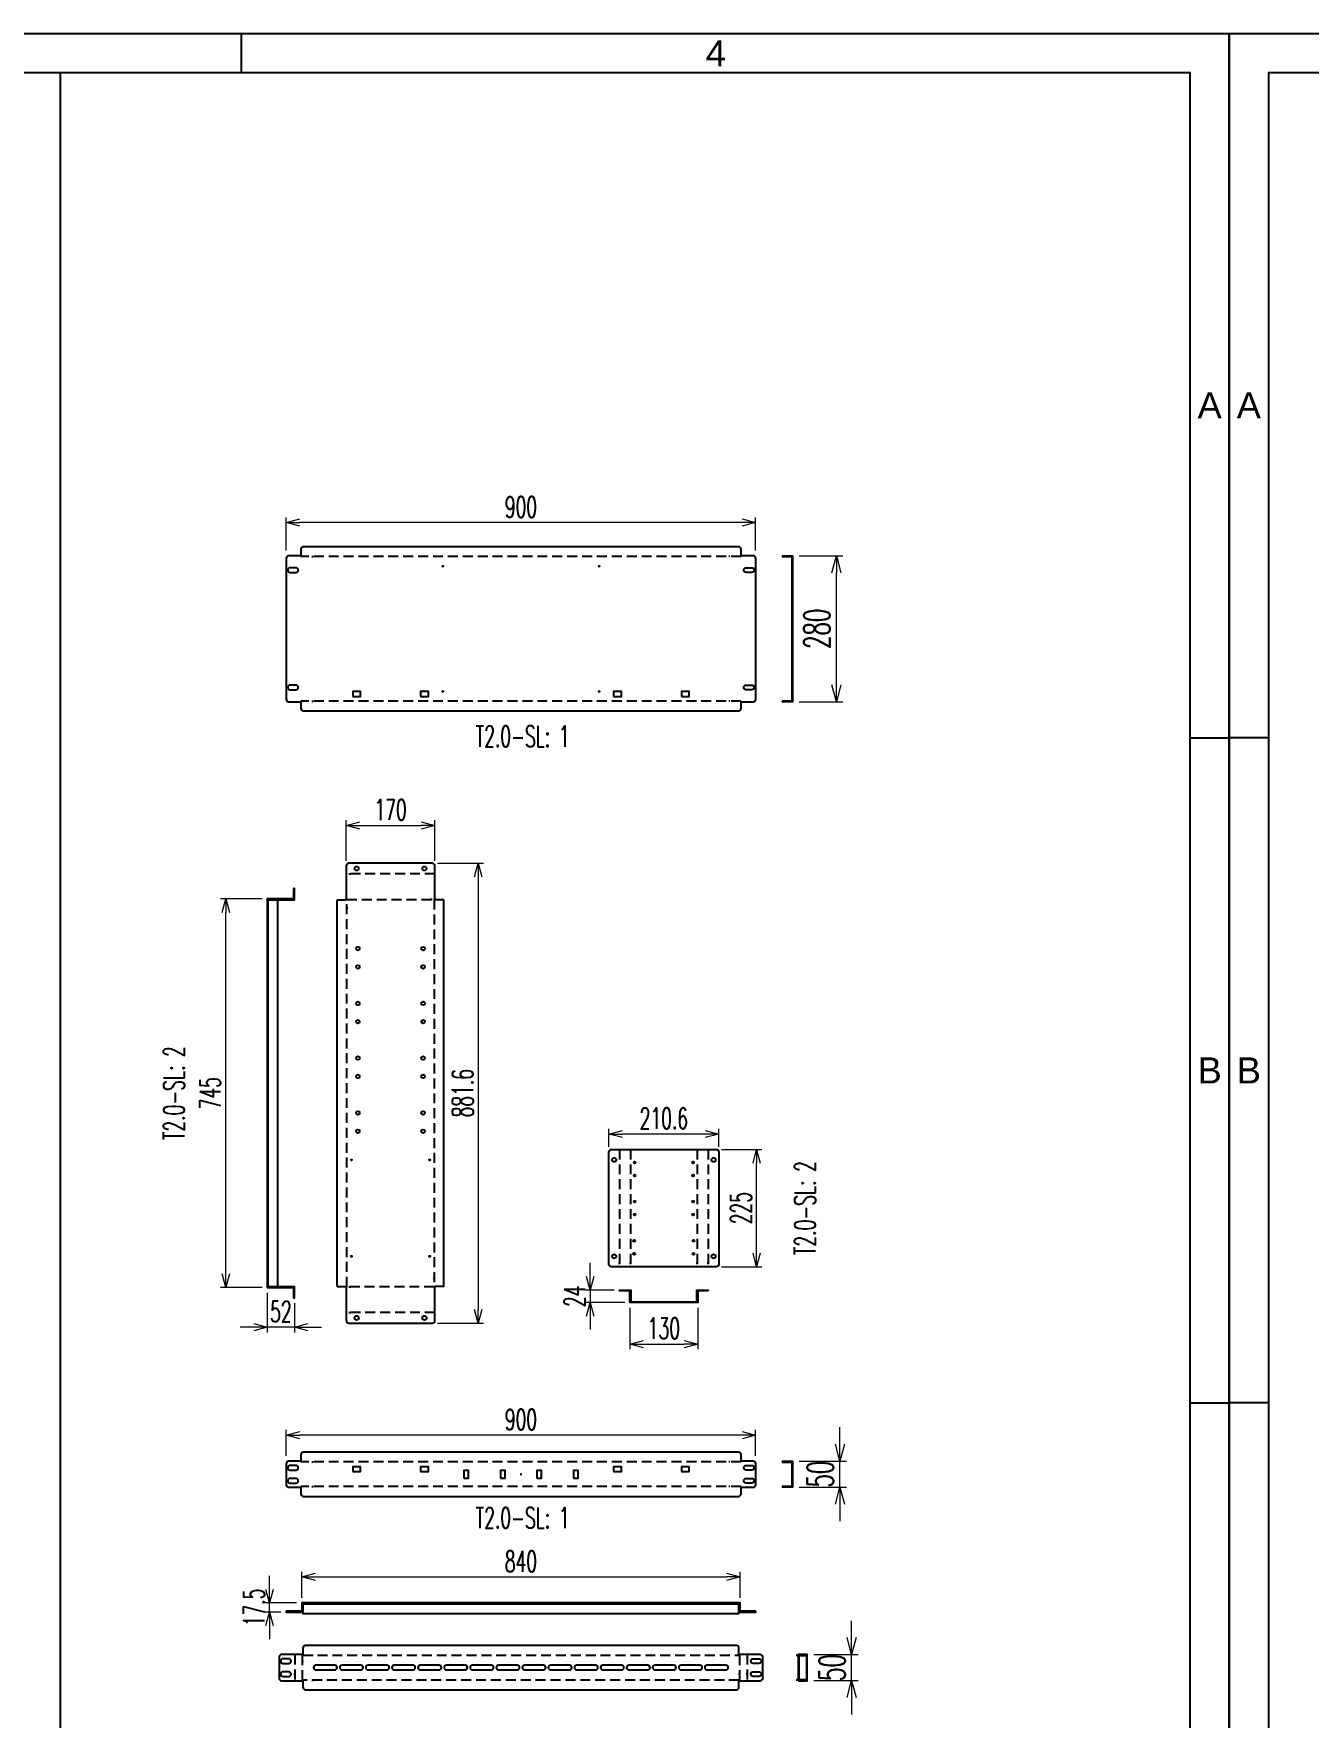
# Model space of a CAD drawing. Header units: millimetres. Extents: x 173893 to 258446, y -176540 to -123824.
# Drawn here: x 243129 to 245574, y -141563 to -138333 of the extents above; entities that cross this region are included whole.
import ezdxf
from ezdxf.enums import TextEntityAlignment as Align

# ---------------------------------------------------------------- set-up
doc = ezdxf.new("R2010")
doc.units = ezdxf.units.MM
doc.header["$LTSCALE"] = 3
doc.linetypes.add('HIDDEN', pattern=[9.525, 6.35, -3.175])
for name, color, linetype in [('@.DM. NÉT CHÍNH', 7, 'Continuous'), ('@.HIDDEN', 8, 'HIDDEN'), ('@.TEXT', 7, 'Continuous'), ('@.VISIBLE', 7, 'Continuous'), ('dim', 7, 'Continuous'), ('Thiet bi', 7, 'Continuous')]:
    doc.layers.add(name, color=color, linetype=linetype)
doc.styles.add('Ann_w01', font='romans.shx', dxfattribs={"width": 0.6, "bigfont": 'chineset.shx'})
doc.styles.add('Arial', font='arial.ttf')
doc.dimstyles.new('Dim 01_SC20', dxfattribs={"dimscale": 20, "dimtxt": 2, "dimasz": 1.3, "dimexe": 0.5, "dimexo": 0.5, "dimgap": 0.5, "dimtad": 1, "dimdec": 1, "dimzin": 12, "dimdsep": 46, "dimtxsty": 'Ann_w01', "dimblk": 'OPEN30', "dimcen": 1.5, "dimclrd": 6, "dimclre": 6, "dimclrt": 3, "dimadec": 1, "dimazin": 3, "dimtm": 1e-09, "dimtfac": 1, "dimtdec": 1, "dimtix": 1, "dimtmove": 0, "dimatfit": 3, "dimldrblk": 'OPEN30', "dimfxl": 1, "dimtolj": 1, "dimlwd": 0, "dimlwe": 0, "dimarcsym": 0})
doc.dimstyles.new('Dim 01_SC25', dxfattribs={"dimscale": 25, "dimtxt": 2, "dimasz": 1.3, "dimexe": 0.5, "dimexo": 0.5, "dimgap": 0.5, "dimtad": 1, "dimdec": 1, "dimzin": 12, "dimdsep": 46, "dimtxsty": 'Ann_w01', "dimblk": 'OPEN30', "dimcen": 1.5, "dimclrd": 6, "dimclre": 6, "dimclrt": 3, "dimadec": 1, "dimazin": 3, "dimtm": 1e-09, "dimtfac": 1, "dimtdec": 1, "dimtix": 1, "dimtmove": 0, "dimatfit": 3, "dimldrblk": 'OPEN30', "dimfxl": 1, "dimtolj": 1, "dimlwd": 0, "dimlwe": 0, "dimarcsym": 0})

# ---------------------------------------------------------------- blocks, each defined once
blk = doc.blocks.new('Oval 20x9')
at = {"layer": '@.VISIBLE', "color": 2}
blk.add_lwpolyline([(-5.5, -4.5), (5.5, -4.5, 0.414214), (10, 0), (10, 0, 0.414214), (5.5, 4.5), (-5.5, 4.5, 0.414214), (-10, 0), (-10, 0, 0.414214)], format="xyb", close=True, dxfattribs=at)
blk = doc.blocks.new('_Open30')
at = {"color": 0, "linetype": 'ByBlock', "lineweight": -2}
for p, q in [((-1, 0.268), (0, 0)), ((0, 0), (-1, -0.268)), ((0, 0), (-1, 0))]:
    blk.add_line(p, q, dxfattribs=at)
blk = doc.blocks.new('*D516')
at = {"layer": 'Defpoints', "color": 0, "transparency": 16777216}
for p in [(243612.9, -141019.8), (243612.9, -141069.8), (244512.9, -141069.8)]:
    blk.add_point(p, dxfattribs=at)
at = {"layer": 'dim', "color": 6, "lineweight": 0, "transparency": 16777216}
for p, q in [((243612.9, -141059.8), (243612.9, -141009.8)), ((244486.9, -141019.8), (243638.9, -141019.8)), ((244512.9, -141059.8), (244512.9, -141009.8))]:
    blk.add_line(p, q, dxfattribs=at)
at = {"layer": 'dim', "color": 6, "lineweight": 0, "transparency": 16777216, "xscale": 26, "yscale": 26, "zscale": 26, "rotation": 180}
blk.add_blockref('_Open30', (243612.9, -141019.8), dxfattribs=at)
at = {"layer": 'dim', "color": 6, "lineweight": 0, "transparency": 16777216, "xscale": 26, "yscale": 26, "zscale": 26}
blk.add_blockref('_Open30', (244512.9, -141019.8), dxfattribs=at)
at = {"layer": 'dim', "color": 3, "transparency": 16777216, "insert": (244062.9, -140989.8), "char_height": 40, "attachment_point": 5, "style": 'Ann_w01'}
blk.add_mtext('\\A1;900', dxfattribs=at)
blk = doc.blocks.new('*D517')
at = {"layer": 'Defpoints', "color": 0, "transparency": 16777216}
for p in [(244482.9, -141291.6), (243642.9, -141341.5), (244482.9, -141341.5)]:
    blk.add_point(p, dxfattribs=at)
at = {"layer": 'dim', "color": 6, "lineweight": 0, "transparency": 16777216}
for p, q in [((243642.9, -141331.5), (243642.9, -141281.6)), ((243668.9, -141291.6), (244456.9, -141291.6)), ((244482.9, -141331.5), (244482.9, -141281.6))]:
    blk.add_line(p, q, dxfattribs=at)
at = {"layer": 'dim', "color": 6, "lineweight": 0, "transparency": 16777216, "xscale": 26, "yscale": 26, "zscale": 26, "rotation": 180}
blk.add_blockref('_Open30', (243642.9, -141291.6), dxfattribs=at)
at = {"layer": 'dim', "color": 6, "lineweight": 0, "transparency": 16777216, "xscale": 26, "yscale": 26, "zscale": 26}
blk.add_blockref('_Open30', (244482.9, -141291.6), dxfattribs=at)
at = {"layer": 'dim', "color": 3, "transparency": 16777216, "insert": (244062.9, -141261.6), "char_height": 40, "attachment_point": 5, "style": 'Ann_w01'}
blk.add_mtext('\\A1;840', dxfattribs=at)
blk = doc.blocks.new('*D518')
at = {"layer": 'Defpoints', "color": 0, "transparency": 16777216}
for p in [(243581.1, -141341.5), (243612.9, -141359), (243642.9, -141341.5)]:
    blk.add_point(p, dxfattribs=at)
at = {"layer": 'dim', "color": 6, "lineweight": 0, "transparency": 16777216}
for p, q in [((243581.1, -141315.5), (243581.1, -141289.5)), ((243632.9, -141341.5), (243571.1, -141341.5)), ((243602.9, -141359), (243571.1, -141359)), ((243581.1, -141359), (243581.1, -141341.5)), ((243581.1, -141385), (243581.1, -141411))]:
    blk.add_line(p, q, dxfattribs=at)
at = {"layer": 'dim', "color": 6, "lineweight": 0, "transparency": 16777216, "xscale": 26, "yscale": 26, "zscale": 26}
for p, rotation in [((243581.1, -141341.5), 270), ((243581.1, -141359), 90)]:
    blk.add_blockref('_Open30', p, dxfattribs=dict(at, rotation=rotation))
at = {"layer": 'dim', "color": 3, "transparency": 16777216, "insert": (243551.1, -141350.2), "char_height": 40, "attachment_point": 5, "rotation": 90, "style": 'Ann_w01'}
blk.add_mtext('\\A1;17.5', dxfattribs=at)
blk = doc.blocks.new('*D519')
at = {"layer": '@.DM. NÉT CHÍNH', "color": 6, "linetype": 'Continuous', "lineweight": 0, "transparency": 16777216}
for p, q in [((244674.4, -141037.3), (244674.4, -141004.8)), ((244596.1, -141069.8), (244686.9, -141069.8)), ((244674.4, -141119.8), (244674.4, -141069.8)), ((244596.1, -141119.8), (244686.9, -141119.8)), ((244674.4, -141152.3), (244674.4, -141184.8))]:
    blk.add_line(p, q, dxfattribs=at)
at = {"layer": 'Defpoints', "color": 0, "linetype": 'Continuous', "transparency": 16777216}
for p in [(244583.6, -141069.8), (244674.4, -141069.8), (244583.6, -141119.8)]:
    blk.add_point(p, dxfattribs=at)
at = {"layer": '@.DM. NÉT CHÍNH', "color": 6, "linetype": 'Continuous', "lineweight": 0, "transparency": 16777216, "xscale": 32.5, "yscale": 32.5, "zscale": 32.5}
for p, rotation in [((244674.4, -141069.8), 270), ((244674.4, -141119.8), 90)]:
    blk.add_blockref('_Open30', p, dxfattribs=dict(at, rotation=rotation))
at = {"layer": '@.DM. NÉT CHÍNH', "color": 3, "linetype": 'Continuous', "transparency": 16777216, "insert": (244636.9, -141094.8), "char_height": 50, "attachment_point": 5, "rotation": 90, "style": 'Ann_w01'}
blk.add_mtext('\\A1;50', dxfattribs=at)
blk = doc.blocks.new('*D520')
at = {"layer": '@.DM. NÉT CHÍNH', "color": 6, "linetype": 'Continuous', "lineweight": 0, "transparency": 16777216}
for p, q in [((244696.9, -141408), (244696.9, -141375.5)), ((244624.4, -141440.5), (244709.4, -141440.5)), ((244696.9, -141490.5), (244696.9, -141440.5)), ((244624.4, -141490.5), (244709.4, -141490.5)), ((244696.9, -141523), (244696.9, -141555.5))]:
    blk.add_line(p, q, dxfattribs=at)
at = {"layer": 'Defpoints', "color": 0, "linetype": 'Continuous', "transparency": 16777216}
for p in [(244611.9, -141440.5), (244696.9, -141440.5), (244611.9, -141490.5)]:
    blk.add_point(p, dxfattribs=at)
at = {"layer": '@.DM. NÉT CHÍNH', "color": 6, "linetype": 'Continuous', "lineweight": 0, "transparency": 16777216, "xscale": 32.5, "yscale": 32.5, "zscale": 32.5}
for p, rotation in [((244696.9, -141440.5), 270), ((244696.9, -141490.5), 90)]:
    blk.add_blockref('_Open30', p, dxfattribs=dict(at, rotation=rotation))
at = {"layer": '@.DM. NÉT CHÍNH', "color": 3, "linetype": 'Continuous', "transparency": 16777216, "insert": (244659.4, -141465.5), "char_height": 50, "attachment_point": 5, "rotation": 90, "style": 'Ann_w01'}
blk.add_mtext('\\A1;50', dxfattribs=at)
blk = doc.blocks.new('*D521')
at = {"layer": 'Defpoints', "color": 0, "transparency": 16777216}
for p in [(244271.9, -140765.6), (244401.9, -140765.6), (244401.9, -140845.2)]:
    blk.add_point(p, dxfattribs=at)
at = {"layer": 'dim', "color": 6, "lineweight": 0, "transparency": 16777216}
for p, q in [((244271.9, -140775.6), (244271.9, -140855.2)), ((244401.9, -140775.6), (244401.9, -140855.2)), ((244297.9, -140845.2), (244375.9, -140845.2))]:
    blk.add_line(p, q, dxfattribs=at)
at = {"layer": 'dim', "color": 6, "lineweight": 0, "transparency": 16777216, "xscale": 26, "yscale": 26, "zscale": 26, "rotation": 180}
blk.add_blockref('_Open30', (244271.9, -140845.2), dxfattribs=at)
at = {"layer": 'dim', "color": 6, "lineweight": 0, "transparency": 16777216, "xscale": 26, "yscale": 26, "zscale": 26}
blk.add_blockref('_Open30', (244401.9, -140845.2), dxfattribs=at)
at = {"layer": 'dim', "color": 3, "transparency": 16777216, "insert": (244336.9, -140815.2), "char_height": 40, "attachment_point": 5, "style": 'Ann_w01'}
blk.add_mtext('\\A1;130', dxfattribs=at)
blk = doc.blocks.new('*D522')
at = {"layer": 'Defpoints', "color": 0, "transparency": 16777216}
for p in [(244251.9, -140741.6), (244195.8, -140765.6), (244271.9, -140765.6)]:
    blk.add_point(p, dxfattribs=at)
at = {"layer": 'dim', "color": 6, "lineweight": 0, "transparency": 16777216}
for p, q in [((244195.8, -140715.6), (244195.8, -140689.6)), ((244241.9, -140741.6), (244185.8, -140741.6)), ((244195.8, -140741.6), (244195.8, -140765.6)), ((244261.9, -140765.6), (244185.8, -140765.6)), ((244195.8, -140791.6), (244195.8, -140817.6))]:
    blk.add_line(p, q, dxfattribs=at)
at = {"layer": 'dim', "color": 6, "lineweight": 0, "transparency": 16777216, "xscale": 26, "yscale": 26, "zscale": 26}
for p, rotation in [((244195.8, -140741.6), 270), ((244195.8, -140765.6), 90)]:
    blk.add_blockref('_Open30', p, dxfattribs=dict(at, rotation=rotation))
at = {"layer": 'dim', "color": 3, "transparency": 16777216, "insert": (244165.8, -140753.6), "char_height": 40, "attachment_point": 5, "rotation": 90, "style": 'Ann_w01'}
blk.add_mtext('\\A1;24', dxfattribs=at)
blk = doc.blocks.new('*D523')
at = {"layer": 'Defpoints', "color": 0, "transparency": 16777216}
for p in [(244437.2, -140472.1), (244514.8, -140472.1), (244437.2, -140697.1)]:
    blk.add_point(p, dxfattribs=at)
at = {"layer": 'dim', "color": 6, "lineweight": 0, "transparency": 16777216}
for p, q in [((244447.2, -140472.1), (244524.8, -140472.1)), ((244514.8, -140671.1), (244514.8, -140498.1)), ((244447.2, -140697.1), (244524.8, -140697.1))]:
    blk.add_line(p, q, dxfattribs=at)
at = {"layer": 'dim', "color": 6, "lineweight": 0, "transparency": 16777216, "xscale": 26, "yscale": 26, "zscale": 26}
for p, rotation in [((244514.8, -140472.1), 90), ((244514.8, -140697.1), 270)]:
    blk.add_blockref('_Open30', p, dxfattribs=dict(at, rotation=rotation))
at = {"layer": 'dim', "color": 3, "transparency": 16777216, "insert": (244484.8, -140584.6), "char_height": 40, "attachment_point": 5, "rotation": 90, "style": 'Ann_w01'}
blk.add_mtext('\\A1;225', dxfattribs=at)
blk = doc.blocks.new('*D524')
at = {"layer": 'Defpoints', "color": 0, "transparency": 16777216}
for p in [(244231.6, -140442.5), (244231.6, -140477.1), (244442.2, -140477.1)]:
    blk.add_point(p, dxfattribs=at)
at = {"layer": 'dim', "color": 6, "lineweight": 0, "transparency": 16777216}
for p, q in [((244231.6, -140467.1), (244231.6, -140432.5)), ((244416.2, -140442.5), (244257.6, -140442.5)), ((244442.2, -140467.1), (244442.2, -140432.5))]:
    blk.add_line(p, q, dxfattribs=at)
at = {"layer": 'dim', "color": 6, "lineweight": 0, "transparency": 16777216, "xscale": 26, "yscale": 26, "zscale": 26, "rotation": 180}
blk.add_blockref('_Open30', (244231.6, -140442.5), dxfattribs=at)
at = {"layer": 'dim', "color": 6, "lineweight": 0, "transparency": 16777216, "xscale": 26, "yscale": 26, "zscale": 26}
blk.add_blockref('_Open30', (244442.2, -140442.5), dxfattribs=at)
at = {"layer": 'dim', "color": 3, "transparency": 16777216, "insert": (244336.9, -140412.5), "char_height": 40, "attachment_point": 5, "style": 'Ann_w01'}
blk.add_mtext('\\A1;210.6', dxfattribs=at)
blk = doc.blocks.new('*D527')
at = {"layer": 'Defpoints', "color": 0, "transparency": 16777216}
for p in [(243497.1, -139991.8), (243576.6, -139991.8), (243576.6, -140736.8)]:
    blk.add_point(p, dxfattribs=at)
at = {"layer": 'dim', "color": 6, "lineweight": 0, "transparency": 16777216}
for p, q in [((243566.6, -139991.8), (243487.1, -139991.8)), ((243497.1, -140710.8), (243497.1, -140017.8)), ((243566.6, -140736.8), (243487.1, -140736.8))]:
    blk.add_line(p, q, dxfattribs=at)
at = {"layer": 'dim', "color": 6, "lineweight": 0, "transparency": 16777216, "xscale": 26, "yscale": 26, "zscale": 26}
for p, rotation in [((243497.1, -139991.8), 90), ((243497.1, -140736.8), 270)]:
    blk.add_blockref('_Open30', p, dxfattribs=dict(at, rotation=rotation))
at = {"layer": 'dim', "color": 3, "transparency": 16777216, "insert": (243467.1, -140364.3), "char_height": 40, "attachment_point": 5, "rotation": 90, "style": 'Ann_w01'}
blk.add_mtext('\\A1;745', dxfattribs=at)
blk = doc.blocks.new('*D528')
at = {"layer": 'Defpoints', "color": 0, "transparency": 16777216}
for p in [(243576.6, -140736.8), (243628.6, -140756.8), (243576.6, -140812.9)]:
    blk.add_point(p, dxfattribs=at)
at = {"layer": 'dim', "color": 6, "lineweight": 0, "transparency": 16777216}
for p, q in [((243576.6, -140746.8), (243576.6, -140822.9)), ((243628.6, -140766.8), (243628.6, -140822.9)), ((243550.6, -140812.9), (243524.6, -140812.9)), ((243628.6, -140812.9), (243576.6, -140812.9)), ((243654.6, -140812.9), (243680.6, -140812.9))]:
    blk.add_line(p, q, dxfattribs=at)
at = {"layer": 'dim', "color": 6, "lineweight": 0, "transparency": 16777216, "xscale": 26, "yscale": 26, "zscale": 26}
blk.add_blockref('_Open30', (243576.6, -140812.9), dxfattribs=at)
at = {"layer": 'dim', "color": 6, "lineweight": 0, "transparency": 16777216, "xscale": 26, "yscale": 26, "zscale": 26, "rotation": 180}
blk.add_blockref('_Open30', (243628.6, -140812.9), dxfattribs=at)
at = {"layer": 'dim', "color": 3, "transparency": 16777216, "insert": (243602.6, -140782.9), "char_height": 40, "attachment_point": 5, "style": 'Ann_w01'}
blk.add_mtext('\\A1;52', dxfattribs=at)
blk = doc.blocks.new('*D525')
at = {"layer": 'Defpoints', "color": 0, "transparency": 16777216}
for p in [(243897.9, -139850.9), (243727.9, -139928.5), (243897.9, -139928.5)]:
    blk.add_point(p, dxfattribs=at)
at = {"layer": 'dim', "color": 6, "lineweight": 0, "transparency": 16777216}
for p, q in [((243727.9, -139918.5), (243727.9, -139840.9)), ((243897.9, -139918.5), (243897.9, -139840.9)), ((243753.9, -139850.9), (243871.9, -139850.9))]:
    blk.add_line(p, q, dxfattribs=at)
at = {"layer": 'dim', "color": 6, "lineweight": 0, "transparency": 16777216, "xscale": 26, "yscale": 26, "zscale": 26, "rotation": 180}
blk.add_blockref('_Open30', (243727.9, -139850.9), dxfattribs=at)
at = {"layer": 'dim', "color": 6, "lineweight": 0, "transparency": 16777216, "xscale": 26, "yscale": 26, "zscale": 26}
blk.add_blockref('_Open30', (243897.9, -139850.9), dxfattribs=at)
at = {"layer": 'dim', "color": 3, "transparency": 16777216, "insert": (243812.9, -139820.9), "char_height": 40, "attachment_point": 5, "style": 'Ann_w01'}
blk.add_mtext('\\A1;170', dxfattribs=at)
blk = doc.blocks.new('*D526')
at = {"layer": 'Defpoints', "color": 0, "transparency": 16777216}
for p in [(243892.9, -139923.5), (243892.9, -140805.1), (243981.1, -140805.1)]:
    blk.add_point(p, dxfattribs=at)
at = {"layer": 'dim', "color": 6, "lineweight": 0, "transparency": 16777216}
for p, q in [((243902.9, -139923.5), (243991.1, -139923.5)), ((243981.1, -139949.5), (243981.1, -140779.1)), ((243902.9, -140805.1), (243991.1, -140805.1))]:
    blk.add_line(p, q, dxfattribs=at)
at = {"layer": 'dim', "color": 6, "lineweight": 0, "transparency": 16777216, "xscale": 26, "yscale": 26, "zscale": 26}
for p, rotation in [((243981.1, -139923.5), 90), ((243981.1, -140805.1), 270)]:
    blk.add_blockref('_Open30', p, dxfattribs=dict(at, rotation=rotation))
at = {"layer": 'dim', "color": 3, "transparency": 16777216, "insert": (243951.1, -140364.3), "char_height": 40, "attachment_point": 5, "rotation": 90, "style": 'Ann_w01'}
blk.add_mtext('\\A1;881.6', dxfattribs=at)
blk = doc.blocks.new('*D533')
at = {"layer": 'Defpoints', "color": 0, "transparency": 16777216}
for p in [(243612.9, -139270.3), (243612.9, -139333.9), (244512.9, -139333.9)]:
    blk.add_point(p, dxfattribs=at)
at = {"layer": 'dim', "color": 6, "lineweight": 0, "transparency": 16777216}
for p, q in [((243612.9, -139323.9), (243612.9, -139260.3)), ((244512.9, -139323.9), (244512.9, -139260.3)), ((244486.9, -139270.3), (243638.9, -139270.3))]:
    blk.add_line(p, q, dxfattribs=at)
at = {"layer": 'dim', "color": 6, "lineweight": 0, "transparency": 16777216, "xscale": 26, "yscale": 26, "zscale": 26, "rotation": 180}
blk.add_blockref('_Open30', (243612.9, -139270.3), dxfattribs=at)
at = {"layer": 'dim', "color": 6, "lineweight": 0, "transparency": 16777216, "xscale": 26, "yscale": 26, "zscale": 26}
blk.add_blockref('_Open30', (244512.9, -139270.3), dxfattribs=at)
at = {"layer": 'dim', "color": 3, "transparency": 16777216, "insert": (244062.9, -139240.3), "char_height": 40, "attachment_point": 5, "style": 'Ann_w01'}
blk.add_mtext('\\A1;900', dxfattribs=at)
blk = doc.blocks.new('*D574')
at = {"layer": '@.DM. NÉT CHÍNH', "color": 6, "linetype": 'Continuous', "lineweight": 0, "transparency": 16777216}
for p, q in [((244596.1, -139333.9), (244680.3, -139333.9)), ((244667.8, -139581.4), (244667.8, -139366.4)), ((244596.1, -139613.9), (244680.3, -139613.9))]:
    blk.add_line(p, q, dxfattribs=at)
at = {"layer": 'Defpoints', "color": 0, "linetype": 'Continuous', "transparency": 16777216}
for p in [(244583.6, -139333.9), (244667.8, -139333.9), (244583.6, -139613.9)]:
    blk.add_point(p, dxfattribs=at)
at = {"layer": '@.DM. NÉT CHÍNH', "color": 6, "linetype": 'Continuous', "lineweight": 0, "transparency": 16777216, "xscale": 32.5, "yscale": 32.5, "zscale": 32.5}
for p, rotation in [((244667.8, -139333.9), 90), ((244667.8, -139613.9), 270)]:
    blk.add_blockref('_Open30', p, dxfattribs=dict(at, rotation=rotation))
at = {"layer": '@.DM. NÉT CHÍNH', "color": 3, "linetype": 'Continuous', "transparency": 16777216, "insert": (244630.3, -139473.9), "char_height": 50, "attachment_point": 5, "rotation": 90, "style": 'Ann_w01'}
blk.add_mtext('\\A1;280', dxfattribs=at)
blk = doc.blocks.new('KHUNG BAN VE (Made by Tung)')
at = {"layer": '@.VISIBLE', "color": 8}
for p, q in [((221.25, 207), (221.25, 210)), ((3, 156), (0, 156)), ((294, 156), (297, 156)), ((3, 105), (0, 105)), ((294, 105), (297, 105))]:
    blk.add_line(p, q, dxfattribs=at)
for points in [[(0, 0), (297, 0), (297, 210), (0, 210)], [(3, 3), (294, 3), (294, 207), (3, 207)]]:
    blk.add_lwpolyline(points, close=True, dxfattribs=at)
at = {"layer": '@.TEXT', "color": 1, "style": 'Arial'}
for s, p in [('4', (257.625, 208.5)), ('A', (1.5, 181.5)), ('A', (295.5, 181.5)), ('B', (1.5, 130.5)), ('B', (295.5, 130.5))]:
    blk.add_text(s, height=2, dxfattribs=at).set_placement(p, align=Align.MIDDLE_CENTER)
for tag, height, p in [('DESIGNER_NAME', 2, (38, 15.5)), ('PROJECT_CODE', 2, (258.5, 15.5)), ('SCALE', 2, (289, 15.5)), ('APPROVED_NAME', 2, (38, 10.5)), ('CUSTOMER_NAME', 2, (258.5, 10.5)), ('PAGE', 2, (289, 10.5)), ('DRAWING_NAME', 4, (173, 8)), ('TOTAL', 2, (289, 5.5))]:
    blk.add_attdef(tag, text='', height=height, dxfattribs=at).set_placement(p, align=Align.MIDDLE_CENTER)

msp = doc.modelspace()

# ---------------------------------------------------------------- linework, layer by layer
for p, q in [((244594.36, -141453.04), (244595.86, -141453.04)), ((244595.86, -141440.54), (244595.86, -141490.54)), ((244594.36, -141478.04), (244595.86, -141478.04))]:
    msp.add_line(p, q)
msp.add_lwpolyline([(244591.86, -141440.54), (244591.86, -141442.04), (244610.36, -141442.04), (244610.36, -141489.04), (244591.86, -141489.04), (244591.86, -141490.54)])
msp.add_lwpolyline([(244594.36, -141490.54), (244611.86, -141490.54), (244611.86, -141440.54), (244594.36, -141440.54)], close=True)
at = {"layer": '@.DM. NÉT CHÍNH', "linetype": 'Continuous'}
msp.add_line((243179.72, -138408.06), (243179.72, -143133.06), dxfattribs=at)
for points in [[(243740.42, -139603.44), (243755.42, -139603.44), (243755.42, -139594.44), (243740.42, -139594.44)], [(243870.42, -139603.44), (243885.42, -139603.44), (243885.42, -139594.44), (243870.42, -139594.44)], [(244240.42, -139603.44), (244255.42, -139603.44), (244255.42, -139594.44), (244240.42, -139594.44)], [(244370.42, -139603.44), (244385.42, -139603.44), (244385.42, -139594.44), (244370.42, -139594.44)], [(243740.42, -141089.32), (243755.42, -141089.32), (243755.42, -141080.32), (243740.42, -141080.32)], [(243870.42, -141089.32), (243885.42, -141089.32), (243885.42, -141080.32), (243870.42, -141080.32)], [(243953.42, -141102.32), (243962.42, -141102.32), (243962.42, -141087.32), (243953.42, -141087.32)], [(244023.42, -141102.32), (244032.42, -141102.32), (244032.42, -141087.32), (244023.42, -141087.32)], [(244093.42, -141102.32), (244102.42, -141102.32), (244102.42, -141087.32), (244093.42, -141087.32)], [(244163.5, -141102.32), (244172.5, -141102.32), (244172.5, -141087.32), (244163.5, -141087.32)], [(244240.42, -141089.32), (244255.42, -141089.32), (244255.42, -141080.32), (244240.42, -141080.32)], [(244370.42, -141089.32), (244385.42, -141089.32), (244385.42, -141080.32), (244370.42, -141080.32)]]:
    msp.add_lwpolyline(points, close=True, dxfattribs=at)
for centre, radius in [((243912.92, -139353.94), 1), ((244212.92, -139353.94), 1), ((243912.92, -139593.94), 1), ((244212.92, -139593.94), 1), ((243737.92, -140492.08), 1), ((243887.92, -140492.08), 1), ((244280.93, -140497.08), 1.75), ((244280.93, -140522.08), 1.75), ((244392.93, -140497.08), 1.75), ((244392.93, -140522.08), 1.75), ((244280.93, -140572.08), 1.75), ((244392.93, -140572.08), 1.75), ((244280.93, -140597.08), 1.75), ((244392.93, -140597.08), 1.75), ((244279.93, -140647.08), 1.75), ((244393.93, -140647.08), 1.75), ((243737.92, -140677.08), 1), ((243887.92, -140677.08), 1), ((244279.93, -140672.08), 1.75), ((244393.93, -140672.08), 1.75)]:
    msp.add_circle(centre, radius, dxfattribs=at)
at = {"layer": '@.HIDDEN'}
for p, q in [((243897.92, -139943.68), (243727.92, -139943.68)), ((244251.83, -140472.08), (244251.83, -140697.08)), ((244273.23, -140472.08), (244273.23, -140697.08)), ((244400.63, -140472.08), (244400.63, -140697.08)), ((244422.03, -140472.08), (244422.03, -140697.08)), ((243897.92, -140784.88), (243727.92, -140784.88))]:
    msp.add_line(p, q, dxfattribs=at)
at = {"layer": '@.HIDDEN', "linetype": 'HIDDEN'}
for p, q in [((244061.42, -141094.82), (244064.42, -141094.82)), ((244062.92, -141093.32), (244062.92, -141096.32)), ((243629.32, -141440.54), (243629.32, -141490.54)), ((244496.52, -141440.54), (244496.52, -141490.54))]:
    msp.add_line(p, q, dxfattribs=at)
for points in [[(244484.92, -139335.24), (243640.92, -139335.24)], [(244484.92, -139612.64), (243640.92, -139612.64)], [(244484.92, -141071.12), (243640.92, -141071.12)], [(244484.92, -141118.52), (243640.92, -141118.52)]]:
    msp.add_lwpolyline(points, dxfattribs=at)
at = {"layer": '@.HIDDEN'}
msp.add_lwpolyline([(243896.62, -139993.08), (243896.62, -140735.48), (243729.22, -140735.48), (243729.22, -139993.08)], close=True, dxfattribs=at)
at = {"layer": '@.HIDDEN', "linetype": 'HIDDEN'}
msp.add_lwpolyline([(244481.62, -141489.24), (243644.22, -141489.24), (243644.22, -141441.84), (244481.62, -141441.84)], close=True, dxfattribs=at)
at = {"layer": '@.VISIBLE'}
for p, q in [((243640.92, -139333.94), (243640.92, -139335.24)), ((244484.92, -139333.94), (244484.92, -139335.24)), ((244563.63, -139333.94), (244563.63, -139335.44)), ((244583.63, -139361.44), (244582.13, -139361.44)), ((243640.92, -139613.94), (243640.92, -139612.64)), ((244484.92, -139613.94), (244484.92, -139612.64)), ((244563.63, -139612.44), (244563.63, -139613.94)), ((244583.63, -139586.44), (244582.13, -139586.44)), ((243710.52, -140734.98), (243710.52, -139993.58)), ((243710.52, -139993.58), (243727.92, -139993.58)), ((243915.32, -139993.58), (243897.92, -139993.58)), ((243915.32, -140734.98), (243915.32, -139993.58)), ((243710.52, -140734.98), (243727.92, -140734.98)), ((243915.32, -140734.98), (243897.92, -140734.98)), ((243640.92, -141069.82), (243640.92, -141071.12)), ((244484.92, -141069.82), (244484.92, -141071.12)), ((244563.63, -141069.82), (244563.63, -141071.32)), ((244583.63, -141082.32), (244582.13, -141082.32)), ((243640.92, -141119.82), (243640.92, -141118.52)), ((244484.92, -141119.82), (244484.92, -141118.52)), ((244563.63, -141118.32), (244563.63, -141119.82)), ((244583.63, -141107.32), (244582.13, -141107.32)), ((243644.92, -141440.54), (243644.92, -141441.84)), ((244480.92, -141440.54), (244480.92, -141441.84)), ((243644.92, -141490.54), (243644.92, -141489.24)), ((244480.92, -141490.54), (244480.92, -141489.24))]:
    msp.add_line(p, q, dxfattribs=at)
at = {"layer": '@.VISIBLE', "color": 1}
for p, q in [((243662.29, -139335.24), (243664.29, -139335.24)), ((244463.54, -139335.24), (244461.54, -139335.24)), ((243662.29, -139612.64), (243664.29, -139612.64)), ((244463.54, -139612.64), (244461.54, -139612.64)), ((243733.24, -139943.68), (243736.24, -139943.68)), ((243892.59, -139943.68), (243889.59, -139943.68)), ((243733.24, -139993.08), (243736.24, -139993.08)), ((243892.59, -139993.08), (243889.59, -139993.08)), ((243729.22, -140007.81), (243729.22, -140010.81)), ((243896.62, -140007.81), (243896.62, -140010.81)), ((244251.83, -140477.4), (244251.83, -140480.4)), ((244273.23, -140477.4), (244273.23, -140480.4)), ((244400.63, -140477.4), (244400.63, -140480.4)), ((244422.03, -140477.4), (244422.03, -140480.4)), ((244251.83, -140691.76), (244251.83, -140688.76)), ((244273.23, -140691.76), (244273.23, -140688.76)), ((244400.63, -140691.76), (244400.63, -140688.76)), ((244422.03, -140691.76), (244422.03, -140688.76)), ((243729.22, -140720.75), (243729.22, -140717.75)), ((243733.24, -140735.48), (243736.24, -140735.48)), ((243892.59, -140735.48), (243889.59, -140735.48)), ((243896.62, -140720.75), (243896.62, -140717.75)), ((243733.24, -140784.88), (243736.24, -140784.88)), ((243892.59, -140784.88), (243889.59, -140784.88)), ((243662.29, -141071.12), (243664.29, -141071.12)), ((244463.54, -141071.12), (244461.54, -141071.12)), ((243662.29, -141118.52), (243664.29, -141118.52)), ((244463.54, -141118.52), (244461.54, -141118.52)), ((243629.32, -141452.69), (243629.32, -141454.69)), ((243644.22, -141452.69), (243644.22, -141454.69)), ((243662.29, -141441.84), (243664.29, -141441.84)), ((244463.54, -141441.84), (244461.54, -141441.84)), ((244481.62, -141452.69), (244481.62, -141454.69)), ((244496.52, -141452.69), (244496.52, -141454.69)), ((243629.32, -141478.4), (243629.32, -141476.4)), ((243644.22, -141478.4), (243644.22, -141476.4)), ((243662.29, -141489.24), (243664.29, -141489.24)), ((244463.54, -141489.24), (244461.54, -141489.24)), ((244481.62, -141478.4), (244481.62, -141476.4)), ((244496.52, -141478.4), (244496.52, -141476.4))]:
    msp.add_line(p, q, dxfattribs=at)
at = {"layer": '@.VISIBLE'}
for points in [[(244484.92, -139333.94), (244484.92, -139321.54, 0.4142136), (244479.92, -139316.54), (243645.92, -139316.54, 0.4142136), (243640.92, -139321.54), (243640.92, -139333.94)], [(243640.92, -139333.94), (243617.92, -139333.94, 0.4142136), (243612.92, -139338.94), (243612.92, -139608.94, 0.4142136), (243617.92, -139613.94), (243640.92, -139613.94)], [(244484.92, -139613.94), (244507.92, -139613.94, 0.4142136), (244512.92, -139608.94), (244512.92, -139338.94, 0.4142136), (244507.92, -139333.94), (244484.92, -139333.94)], [(243640.92, -139613.94), (243640.92, -139626.34, 0.4142136), (243645.92, -139631.34), (244479.92, -139631.34, 0.4142136), (244484.92, -139626.34), (244484.92, -139613.94)], [(243897.92, -139993.58), (243897.92, -139928.48, 0.4142136), (243892.92, -139923.48), (243732.92, -139923.48, 0.4142136), (243727.92, -139928.48), (243727.92, -139993.58)], [(243727.92, -140734.98), (243727.92, -140800.08, 0.4142136), (243732.92, -140805.08), (243892.92, -140805.08, 0.4142136), (243897.92, -140800.08), (243897.92, -140734.98)], [(243640.92, -141069.82), (243617.92, -141069.82, 0.4142136), (243612.92, -141074.82), (243612.92, -141114.82, 0.4142136), (243617.92, -141119.82), (243640.92, -141119.82)], [(244484.92, -141069.82), (244484.92, -141057.42, 0.4142136), (244479.92, -141052.42), (243645.92, -141052.42, 0.4142136), (243640.92, -141057.42), (243640.92, -141069.82)], [(244484.92, -141119.82), (244507.92, -141119.82, 0.4142136), (244512.92, -141114.82), (244512.92, -141074.82, 0.4142136), (244507.92, -141069.82), (244484.92, -141069.82)], [(243640.92, -141119.82), (243640.92, -141132.22, 0.4142136), (243645.92, -141137.22), (244479.92, -141137.22, 0.4142136), (244484.92, -141132.22), (244484.92, -141119.82)], [(244480.92, -141440.54), (244480.92, -141428.14, 0.4142136), (244475.92, -141423.14), (243649.92, -141423.14, 0.4142136), (243644.92, -141428.14), (243644.92, -141440.54)], [(243644.92, -141440.54), (243604.12, -141440.54, 0.4142136), (243599.12, -141445.54), (243599.12, -141485.54, 0.4142136), (243604.12, -141490.54), (243644.92, -141490.54)], [(244480.92, -141490.54), (244521.72, -141490.54, 0.4142136), (244526.72, -141485.54), (244526.72, -141445.54, 0.4142136), (244521.72, -141440.54), (244480.92, -141440.54)], [(243644.92, -141490.54), (243644.92, -141502.94, 0.4142136), (243649.92, -141507.94), (244475.92, -141507.94, 0.4142136), (244480.92, -141502.94), (244480.92, -141490.54)]]:
    msp.add_lwpolyline(points, format="xyb", dxfattribs=at)
for points in [[(244563.63, -139333.94), (244583.63, -139333.94), (244583.63, -139613.94), (244563.63, -139613.94)], [(244563.63, -139335.44), (244582.13, -139335.44), (244582.13, -139612.44), (244563.63, -139612.44)], [(243578.09, -140734.98), (243596.59, -140734.98), (243596.59, -139993.58), (243578.09, -139993.58)], [(244563.63, -141069.82), (244583.63, -141069.82), (244583.63, -141119.82), (244563.63, -141119.82)], [(244563.63, -141071.32), (244582.13, -141071.32), (244582.13, -141118.32), (244563.63, -141118.32)], [(243644.92, -141342.99), (243644.92, -141361.49), (244480.92, -141361.49), (244480.92, -141342.99)]]:
    msp.add_lwpolyline(points, dxfattribs=at)
for points in [[(243627.09, -139971.78), (243627.09, -139991.78), (243576.59, -139991.78), (243576.59, -140736.78), (243627.09, -140736.78), (243627.09, -140756.78), (243628.59, -140756.78), (243628.59, -140735.28), (243578.09, -140735.28), (243578.09, -139993.28), (243628.59, -139993.28), (243628.59, -139971.78)], [(244421.93, -140743.15), (244401.93, -140743.15), (244401.93, -140765.65), (244271.93, -140765.65), (244271.93, -140743.15), (244251.93, -140743.15), (244251.93, -140741.65), (244273.43, -140741.65), (244273.43, -140764.15), (244400.43, -140764.15), (244400.43, -140741.65), (244421.93, -140741.65)], [(244512.92, -141357.49), (244482.92, -141357.49), (244482.92, -141341.49), (243642.92, -141341.49), (243642.92, -141357.49), (243612.92, -141357.49), (243612.92, -141358.99), (243644.42, -141358.99), (243644.42, -141342.99), (244481.42, -141342.99), (244481.42, -141358.99), (244512.92, -141358.99)]]:
    msp.add_lwpolyline(points, close=True, dxfattribs=at)
for points in [[(244442.23, -140477.08), (244442.23, -140692.08, -0.4142136), (244437.23, -140697.08), (244236.63, -140697.08, -0.4142136), (244231.63, -140692.08), (244231.63, -140477.08, -0.4142136), (244236.63, -140472.08), (244437.23, -140472.08, -0.4142136)], [(243669.92, -141470.04), (243705.92, -141470.04, 0.4142136), (243710.42, -141465.54), (243710.42, -141465.54, 0.4142136), (243705.92, -141461.04), (243669.92, -141461.04, 0.4142136), (243665.42, -141465.54), (243665.42, -141465.54, 0.4142136)], [(243719.92, -141470.04), (243755.92, -141470.04, 0.4142136), (243760.42, -141465.54), (243760.42, -141465.54, 0.4142136), (243755.92, -141461.04), (243719.92, -141461.04, 0.4142136), (243715.42, -141465.54), (243715.42, -141465.54, 0.4142136)], [(243769.92, -141470.04), (243805.92, -141470.04, 0.4142136), (243810.42, -141465.54), (243810.42, -141465.54, 0.4142136), (243805.92, -141461.04), (243769.92, -141461.04, 0.4142136), (243765.42, -141465.54), (243765.42, -141465.54, 0.4142136)], [(243819.92, -141470.04), (243855.92, -141470.04, 0.4142136), (243860.42, -141465.54), (243860.42, -141465.54, 0.4142136), (243855.92, -141461.04), (243819.92, -141461.04, 0.4142136), (243815.42, -141465.54), (243815.42, -141465.54, 0.4142136)], [(243869.92, -141470.04), (243905.92, -141470.04, 0.4142136), (243910.42, -141465.54), (243910.42, -141465.54, 0.4142136), (243905.92, -141461.04), (243869.92, -141461.04, 0.4142136), (243865.42, -141465.54), (243865.42, -141465.54, 0.4142136)], [(243919.92, -141470.04), (243955.92, -141470.04, 0.4142136), (243960.42, -141465.54), (243960.42, -141465.54, 0.4142136), (243955.92, -141461.04), (243919.92, -141461.04, 0.4142136), (243915.42, -141465.54), (243915.42, -141465.54, 0.4142136)], [(243969.92, -141470.04), (244005.92, -141470.04, 0.4142136), (244010.42, -141465.54), (244010.42, -141465.54, 0.4142136), (244005.92, -141461.04), (243969.92, -141461.04, 0.4142136), (243965.42, -141465.54), (243965.42, -141465.54, 0.4142136)], [(244019.92, -141470.04), (244055.92, -141470.04, 0.4142136), (244060.42, -141465.54), (244060.42, -141465.54, 0.4142136), (244055.92, -141461.04), (244019.92, -141461.04, 0.4142136), (244015.42, -141465.54), (244015.42, -141465.54, 0.4142136)], [(244069.92, -141470.04), (244105.92, -141470.04, 0.4142136), (244110.42, -141465.54), (244110.42, -141465.54, 0.4142136), (244105.92, -141461.04), (244069.92, -141461.04, 0.4142136), (244065.42, -141465.54), (244065.42, -141465.54, 0.4142136)], [(244119.92, -141470.04), (244155.92, -141470.04, 0.4142136), (244160.42, -141465.54), (244160.42, -141465.54, 0.4142136), (244155.92, -141461.04), (244119.92, -141461.04, 0.4142136), (244115.42, -141465.54), (244115.42, -141465.54, 0.4142136)], [(244169.92, -141470.04), (244205.92, -141470.04, 0.4142136), (244210.42, -141465.54), (244210.42, -141465.54, 0.4142136), (244205.92, -141461.04), (244169.92, -141461.04, 0.4142136), (244165.42, -141465.54), (244165.42, -141465.54, 0.4142136)], [(244219.92, -141470.04), (244255.92, -141470.04, 0.4142136), (244260.42, -141465.54), (244260.42, -141465.54, 0.4142136), (244255.92, -141461.04), (244219.92, -141461.04, 0.4142136), (244215.42, -141465.54), (244215.42, -141465.54, 0.4142136)], [(244269.92, -141470.04), (244305.92, -141470.04, 0.4142136), (244310.42, -141465.54), (244310.42, -141465.54, 0.4142136), (244305.92, -141461.04), (244269.92, -141461.04, 0.4142136), (244265.42, -141465.54), (244265.42, -141465.54, 0.4142136)], [(244319.92, -141470.04), (244355.92, -141470.04, 0.4142136), (244360.42, -141465.54), (244360.42, -141465.54, 0.4142136), (244355.92, -141461.04), (244319.92, -141461.04, 0.4142136), (244315.42, -141465.54), (244315.42, -141465.54, 0.4142136)], [(244369.92, -141470.04), (244405.92, -141470.04, 0.4142136), (244410.42, -141465.54), (244410.42, -141465.54, 0.4142136), (244405.92, -141461.04), (244369.92, -141461.04, 0.4142136), (244365.42, -141465.54), (244365.42, -141465.54, 0.4142136)], [(244419.92, -141470.04), (244455.92, -141470.04, 0.4142136), (244460.42, -141465.54), (244460.42, -141465.54, 0.4142136), (244455.92, -141461.04), (244419.92, -141461.04, 0.4142136), (244415.42, -141465.54), (244415.42, -141465.54, 0.4142136)]]:
    msp.add_lwpolyline(points, format="xyb", close=True, dxfattribs=at)
at = {"layer": '@.VISIBLE', "color": 2}
for centre in [(243747.92, -139933.48), (243877.92, -139933.48), (244241.63, -140492.08), (244432.23, -140492.08), (244241.63, -140677.08), (244432.23, -140677.08), (243747.92, -140795.08), (243877.92, -140795.08)]:
    msp.add_circle(centre, 4, dxfattribs=at)
at = {"layer": 'Thiet bi', "color": 3}
for centre in [(243750.42, -140087.08), (243875.42, -140087.08), (243750.42, -140122.08), (243875.42, -140122.08), (243750.42, -140192.08), (243875.42, -140192.08), (243750.42, -140227.08), (243875.42, -140227.08), (243750.42, -140297.08), (243875.42, -140297.08), (243750.42, -140332.08), (243875.42, -140332.08), (243750.42, -140402.08), (243875.42, -140402.08), (243750.42, -140437.08), (243875.42, -140437.08)]:
    msp.add_circle(centre, 3.5, dxfattribs=at)

# ---------------------------------------------------------------- block references
at = {"layer": '@.VISIBLE', "xscale": 25, "yscale": 25, "zscale": 25}
for p in [(237995.85, -143583.06), (245420.85, -143583.06)]:
    msp.add_blockref('KHUNG BAN VE (Made by Tung)', p, dxfattribs=at)
at = {"layer": '@.VISIBLE'}
for p in [(243625.92, -139361.44), (243625.92, -139586.44), (243625.92, -141082.32), (243625.92, -141107.32), (243612.12, -141453.04), (243612.12, -141478.04)]:
    msp.add_blockref('Oval 20x9', p, dxfattribs=at)
at = {"layer": '@.VISIBLE', "xscale": -1}
for p in [(244499.92, -139361.44), (244499.92, -139586.44), (244499.92, -141082.32), (244499.92, -141107.32), (244513.72, -141453.04), (244513.72, -141478.04)]:
    msp.add_blockref('Oval 20x9', p, dxfattribs=at)

# ---------------------------------------------------------------- texts
at = {"layer": '@.VISIBLE', "color": 1, "style": 'Ann_w01', "width": 0.6}
for p in [(244066, -139680.26), (244066, -141178.31)]:
    msp.add_text('T2.0-SL: 1', height=40, dxfattribs=at).set_placement(p, align=Align.MIDDLE_CENTER)
for p in [(243397.73, -140364.28), (244607.38, -140584.58)]:
    msp.add_text('T2.0-SL: 2', height=40, rotation=90, dxfattribs=at).set_placement(p, align=Align.MIDDLE_CENTER)

# ---------------------------------------------------------------- dimensions: what is measured, and where the dimension line sits
at = {"layer": '@.DM. NÉT CHÍNH', "linetype": 'Continuous'}
for base, p1, p2, picture, middle in [((244667.77, -139333.94), (244583.63, -139613.94), (244583.63, -139333.94), '*D574', (244630.27, -139473.94)), ((244674.37, -141069.82), (244583.63, -141119.82), (244583.63, -141069.82), '*D519', (244636.87, -141094.82)), ((244696.91, -141440.54), (244611.86, -141490.54), (244611.86, -141440.54), '*D520', (244659.41, -141465.54))]:
    dim = msp.add_linear_dim(base=base, p1=p1, p2=p2, angle=90, dimstyle='Dim 01_SC25', dxfattribs=at)
    dim.commit()
    dim.dimension.update_dxf_attribs({"geometry": picture, "text_midpoint": middle})
at = {"layer": 'dim'}
for base, p1, p2, picture, middle in [((243612.92, -139270.35), (244512.92, -139333.94), (243612.92, -139333.94), '*D533', (244062.92, -139240.35)), ((243897.92, -139850.86), (243727.92, -139928.48), (243897.92, -139928.48), '*D525', (243812.92, -139820.86)), ((244231.63, -140442.45), (244442.23, -140477.08), (244231.63, -140477.08), '*D524', (244336.93, -140412.45)), ((243576.59, -140812.89), (243628.59, -140756.78), (243576.59, -140736.78), '*D528', (243602.59, -140782.89)), ((244401.93, -140845.17), (244271.93, -140765.65), (244401.93, -140765.65), '*D521', (244336.93, -140815.17)), ((243612.92, -141019.77), (244512.92, -141069.82), (243612.92, -141069.82), '*D516', (244062.92, -140989.77)), ((244482.92, -141291.57), (243642.92, -141341.49), (244482.92, -141341.49), '*D517', (244062.92, -141261.57))]:
    dim = msp.add_linear_dim(base=base, p1=p1, p2=p2, dimstyle='Dim 01_SC20', dxfattribs=at)
    dim.commit()
    dim.dimension.update_dxf_attribs({"geometry": picture, "text_midpoint": middle})
for base, p1, p2, picture, middle in [((243981.11, -140805.08), (243892.92, -139923.48), (243892.92, -140805.08), '*D526', (243951.11, -140364.28)), ((243497.07, -139991.78), (243576.59, -140736.78), (243576.59, -139991.78), '*D527', (243467.07, -140364.28)), ((244514.85, -140472.08), (244437.23, -140697.08), (244437.23, -140472.08), '*D523', (244484.85, -140584.58)), ((244195.81, -140765.65), (244251.93, -140741.65), (244271.93, -140765.65), '*D522', (244165.81, -140753.65)), ((243581.09, -141341.49), (243612.92, -141358.99), (243642.92, -141341.49), '*D518', (243551.09, -141350.24))]:
    dim = msp.add_linear_dim(base=base, p1=p1, p2=p2, angle=90, dimstyle='Dim 01_SC20', dxfattribs=at)
    dim.commit()
    dim.dimension.update_dxf_attribs({"geometry": picture, "text_midpoint": middle})

doc.saveas('drawing.dxf')
